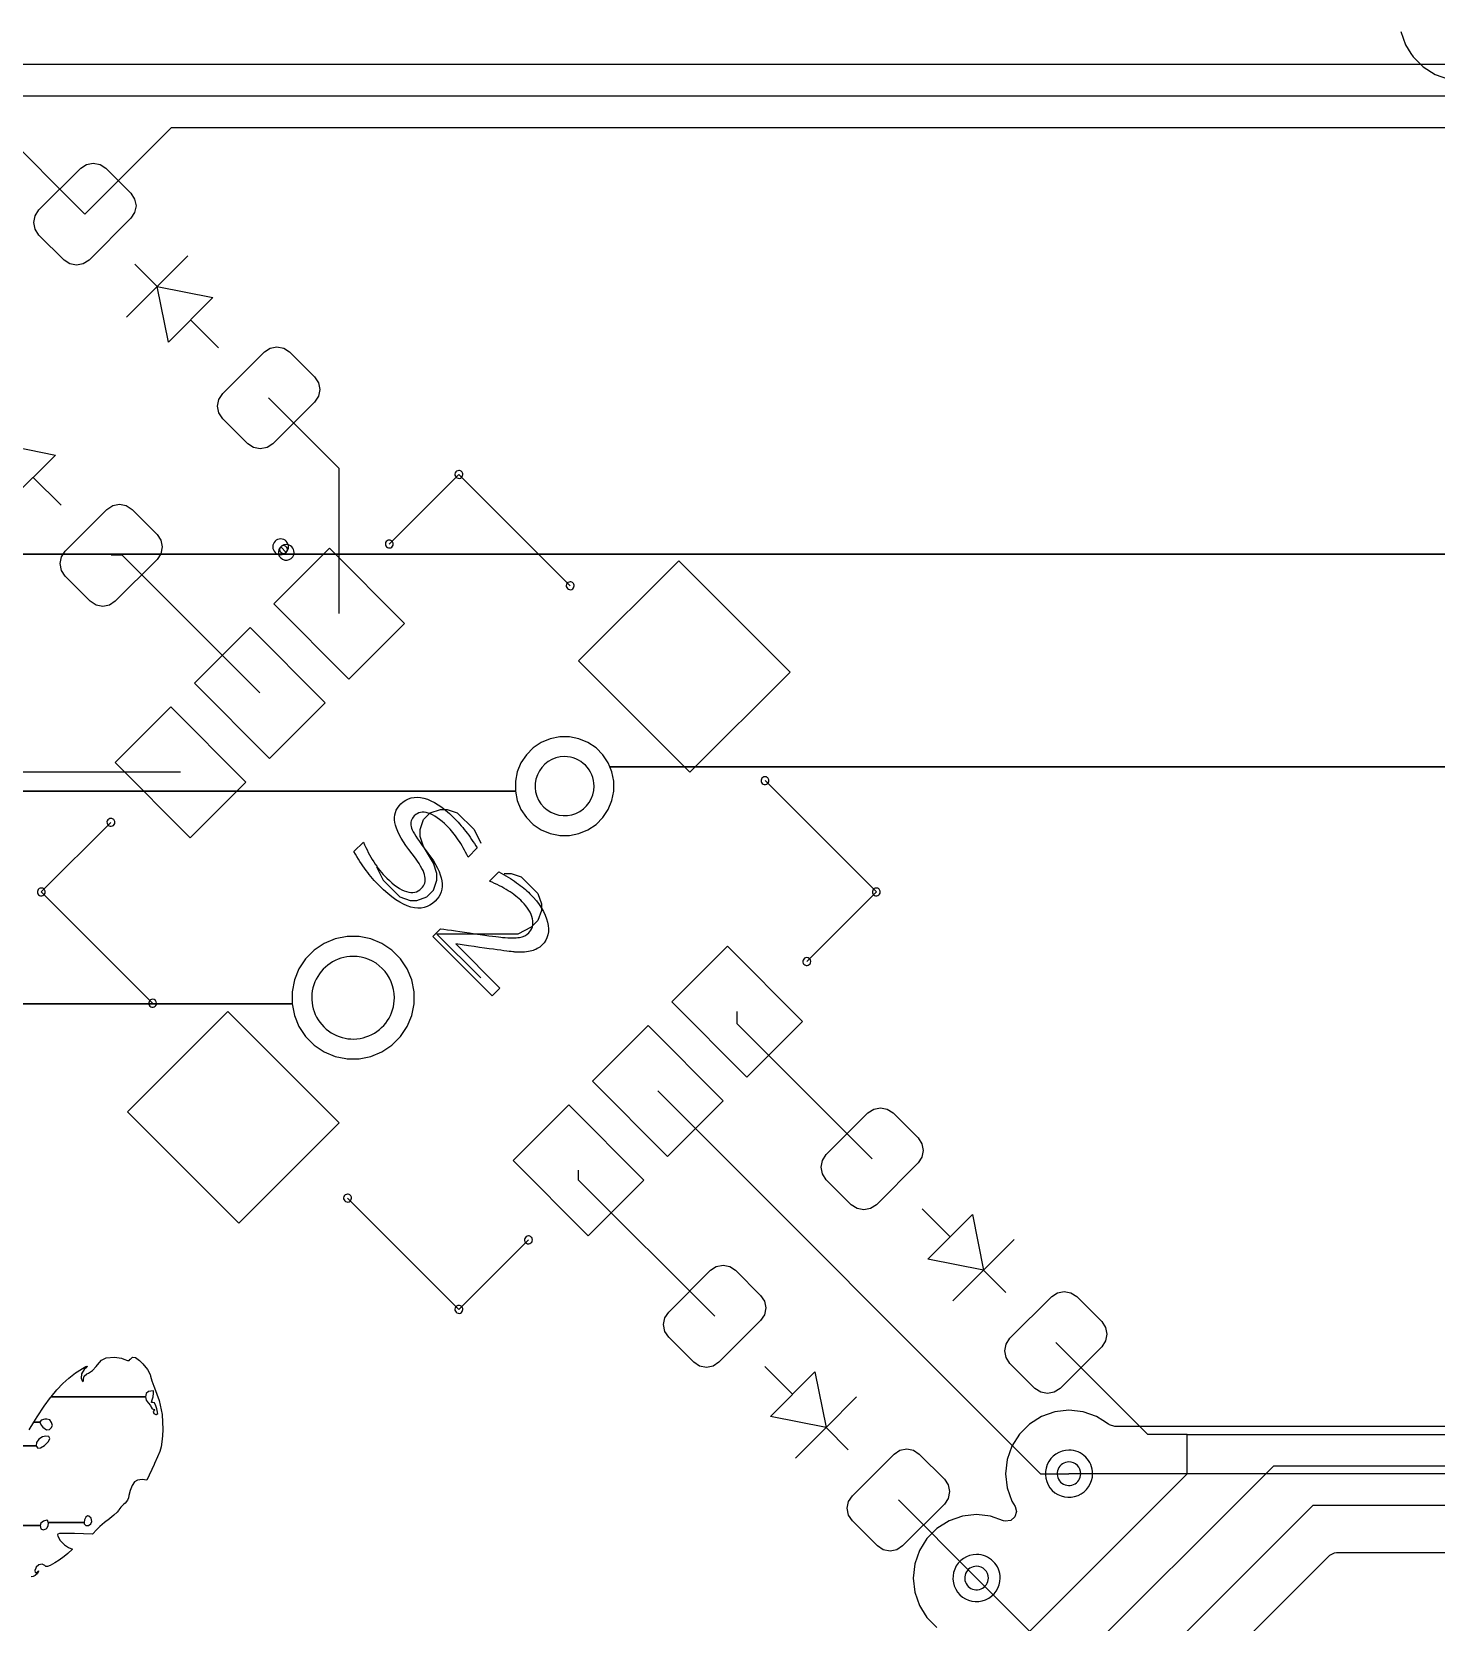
# Model space of a CAD drawing. Header units: millimetres. Extents: x 10 to 287, y 10 to 200.
# Drawn here: x 51.33 to 69.16, y 118.62 to 138.82 of the extents above; entities that cross this region are included whole.
import ezdxf

# ---------------------------------------------------------------- set-up
doc = ezdxf.new("R2010")
doc.units = ezdxf.units.MM
doc.layers.get('0').update_dxf_attribs({"linetype": 'CONTINUOUS'})

msp = doc.modelspace()

# ---------------------------------------------------------------- linework, layer by layer
at = {"color": 7}
for points in [[(71.75, 139.7572), (70.8179, 138.8251), (70.8179, 138.3908), (70.4343, 138.0072), (48.5, 138.0072), (47, 136.5072)], [(68.7146, 138.8279), (68.7742, 138.6577), (68.8427, 138.5486), (68.8702, 138.5049), (68.9977, 138.3774), (69.1505, 138.2814), (69.3207, 138.2218)], [(70.2179, 138.6393), (69.9858, 138.4072), (47.9, 138.4072), (44.5, 135.0072)], [(48.9485, 137.6072), (50.9, 137.6072), (52, 136.5072)], [(52, 136.5072), (53.1, 137.6072)], [(53.1, 137.6072), (70.6, 137.6072)], [(52.9192, 135.588), (53.3081, 135.9769)], [(52.6364, 135.8708), (52.9192, 135.588), (52.5303, 135.1991)], [(52.9192, 135.588), (53.6263, 135.4465)], [(53.0607, 134.8809), (52.9192, 135.588)], [(53.6263, 135.4465), (53.0607, 134.8809)], [(53.3435, 135.1637), (53.6971, 134.8101)], [(55.2297, 133.2775), (54.3335, 134.1737)], [(50.9192, 133.588), (51.6263, 133.4465)], [(51.6263, 133.4465), (51.0607, 132.8809)], [(51.3435, 133.1637), (51.6971, 132.8101)], [(55.2297, 131.4327), (55.2297, 133.2775)], [(56.75, 133.2005), (55.8661, 132.3166)], [(55.8661, 132.3166), (56.75, 133.2005)], [(56.75, 133.2005), (58.1642, 131.7863)], [(58.1642, 131.7863), (56.75, 133.2005)], [(30.0707, 132.1891), (82.468, 132.1891)], [(82.468, 132.1891), (30.0707, 132.1891)], [(52.4735, 132.1737), (52.3335, 132.1737)], [(54.2221, 130.4251), (52.4735, 132.1737)], [(54.4873, 132.2813), (54.558, 132.2106)], [(53.2145, 129.4175), (51.0897, 129.4175), (50.3335, 130.1737)], [(79.631, 129.4873), (58.6684, 129.4873), (58.6478, 129.537), (58.6478, 129.537), (58.6478, 129.537), (58.5794, 129.6394), (58.5794, 129.6394), (58.4922, 129.7266), (58.4922, 129.7266), (58.3898, 129.795), (58.3898, 129.795), (58.276, 129.8422), (58.276, 129.8422), (58.276, 129.8422), (58.276, 129.8422), (58.2759, 129.8422), (58.1551, 129.8662), (58.1551, 129.8662), (58.0319, 129.8662), (58.0319, 129.8662), (57.9111, 129.8422), (57.911, 129.8422), (57.7972, 129.795), (57.7972, 129.795), (57.6948, 129.7266), (57.6948, 129.7266), (57.6076, 129.6394), (57.6076, 129.6394), (57.5392, 129.537), (57.5392, 129.537), (57.492, 129.4232), (57.492, 129.4231), (57.468, 129.3023), (57.468, 129.1791), (23.4848, 129.1791)], [(23.4848, 129.1791), (57.468, 129.1791), (57.492, 129.0583), (57.492, 129.0582), (57.5392, 128.9444), (57.5392, 128.9444), (57.6076, 128.842), (57.6076, 128.842), (57.6948, 128.7548), (57.6948, 128.7548), (57.7972, 128.6864), (57.7972, 128.6864), (57.7972, 128.6864), (57.9111, 128.6392), (58.0147, 128.6186), (58.0319, 128.6152), (58.0319, 128.6152), (58.0319, 128.6152), (58.1551, 128.6152), (58.1551, 128.6152), (58.276, 128.6392), (58.3898, 128.6864), (58.4922, 128.7548), (58.5794, 128.842), (58.6478, 128.9444), (58.695, 129.0583), (58.719, 129.1791), (58.719, 129.3023), (58.695, 129.4232), (58.6684, 129.4873), (79.631, 129.4873)], [(60.6391, 129.3114), (62.0533, 127.8972)], [(62.0533, 127.8972), (60.6391, 129.3114)], [(55.7024, 128.2181), (55.788, 128.047), (56.0018, 127.8332), (56.1301, 127.7904), (56.2156, 127.7904), (56.3439, 127.8332), (56.4294, 127.9187), (56.4722, 128.047), (56.4722, 128.1325), (56.4294, 128.2608), (56.3011, 128.4746), (56.2584, 128.6029), (56.2584, 128.6885), (56.3011, 128.8168), (56.3867, 128.9023), (56.5149, 128.945), (56.6005, 128.945), (56.7288, 128.9023), (56.9426, 128.6885), (57.0281, 128.5174)], [(52.3306, 128.7811), (51.4467, 127.8972)], [(51.4467, 127.8972), (52.3306, 128.7811)], [(55.416791, 128.409428), (55.538397, 128.531034)], [(56.275356, 128.501496), (56.357745, 128.389874)], [(56.198574, 128.324523), (56.114803, 128.436352)], [(56.981775, 128.455726), (56.866601, 128.340552)], [(57.3274, 128.1325), (57.413, 128.1325), (57.5413, 128.0898), (57.7551, 127.876), (57.7978, 127.7477), (57.7978, 127.6621), (57.7551, 127.5339), (57.6696, 127.4483), (57.4985, 127.3628), (56.4722, 127.3628), (57.0281, 126.8069)], [(57.138491, 128.033591), (57.257754, 128.152854)], [(51.4467, 127.8972), (52.8609, 126.483)], [(52.8609, 126.483), (51.4467, 127.8972)], [(62.0533, 127.8972), (61.1694, 127.0133)], [(61.1694, 127.0133), (62.0533, 127.8972)], [(20.0005, 126.4773), (54.631, 126.4773), (54.6608, 126.3275), (54.6608, 126.3275), (54.7193, 126.1864), (54.7193, 126.1864), (54.8041, 126.0593), (54.8041, 126.0593), (54.9121, 125.9513), (54.9121, 125.9513), (55.0392, 125.8665), (55.0392, 125.8665), (55.0392, 125.8665), (55.1803, 125.808), (55.3163, 125.7809), (55.3301, 125.7782), (55.3301, 125.7782), (55.3301, 125.7782), (55.4829, 125.7782), (55.4829, 125.7782), (55.6327, 125.808), (55.7738, 125.8665), (55.9008, 125.9513), (56.0089, 126.0593), (56.0937, 126.1864), (56.1522, 126.3275), (56.182, 126.4773), (56.182, 126.6301), (56.1522, 126.7799), (56.0937, 126.921), (56.0937, 126.921), (56.0937, 126.921), (56.0089, 127.048), (56.0089, 127.0481), (55.9009, 127.1561), (55.9008, 127.1561), (55.7738, 127.2409), (55.7738, 127.2409), (55.6327, 127.2994), (55.6327, 127.2994), (55.4829, 127.3292), (55.4829, 127.3292), (55.3301, 127.3292), (55.3301, 127.3292), (55.1803, 127.2994), (55.1803, 127.2994), (55.0392, 127.2409), (55.0392, 127.2409), (54.9121, 127.1561), (54.9121, 127.1561), (54.8041, 127.0481), (54.8041, 127.048), (54.7193, 126.921), (54.7193, 126.921), (54.6608, 126.7799), (54.6608, 126.7799), (54.631, 126.6301), (54.631, 126.4773), (20.0005, 126.4773)], [(56.711631, 127.236205), (57.272191, 126.675645), (57.172802, 126.576256), (56.419027, 127.330031), (56.518416, 127.42942)], [(60.2855, 126.2217), (60.2855, 126.3769)], [(62, 124.5072), (60.2855, 126.2217)], [(59.2779, 125.3693), (64.14, 120.5072)], [(58.2703, 124.2369), (58.2703, 124.3617)], [(60, 122.5072), (58.2703, 124.2369)], [(39.5, 106.5072), (53.5, 106.5072), (63, 116.0072), (63.5, 116.0072), (67.6, 120.1072), (87.6657, 120.1072), (89.0328, 121.4744), (89.0328, 122.14), (90.9, 124.0072)], [(55.3358, 124.0081), (56.75, 122.5939)], [(56.75, 122.5939), (55.3358, 124.0081)], [(62.9899, 123.5173), (62.6364, 123.8708)], [(62.7071, 123.2344), (63.2728, 123.8001)], [(63.2728, 123.8001), (63.4142, 123.093), (62.7071, 123.2344)], [(57.6339, 123.4778), (56.75, 122.5939)], [(56.75, 122.5939), (57.6339, 123.4778)], [(63.4142, 123.093), (63.8031, 123.4819)], [(63.4142, 123.093), (63.0253, 122.7041)], [(63.6971, 122.8101), (63.4142, 123.093)], [(65.5, 121.0072), (64.3335, 122.1737)], [(51.2903, 121.0645), (51.3513, 121.162), (51.4288, 121.162), (51.444, 121.1223), (51.4657, 121.0969), (51.5111, 121.0655), (51.5507, 121.0689), (51.5733, 121.0885), (51.5868, 121.1203), (51.5761, 121.1595), (51.5542, 121.19), (51.5182, 121.2006), (51.4931, 121.2007), (51.4454, 121.1893), (51.4288, 121.162), (51.3513, 121.162), (51.3926, 121.228), (51.4828, 121.364), (51.5647, 121.4769), (51.5717, 121.4855), (52.7689, 121.4855), (52.7795, 121.4395), (52.8053, 121.4054), (52.8324, 121.3742), (52.8411, 121.352), (52.8558, 121.3319), (52.8723, 121.3277), (52.8888, 121.323), (52.8823, 121.3176), (52.8687, 121.2985), (52.877, 121.2735), (52.9009, 121.2582), (52.9067, 121.2577), (52.9251, 121.2702), (52.9235, 121.289), (52.9124, 121.3299), (52.9022, 121.3704), (52.8862, 121.4065), (52.8637, 121.4104), (52.8455, 121.41), (52.8493, 121.4316), (52.8652, 121.483), (52.8729, 121.5283), (52.8711, 121.5567), (52.8656, 121.5611), (52.8373, 121.5566), (52.8098, 121.5501), (52.7791, 121.5264), (52.7689, 121.4855), (51.5717, 121.4855), (51.6419, 121.5711), (51.7181, 121.6511), (51.797, 121.7214), (51.8824, 121.7865), (51.9009, 121.7995), (51.9676, 121.844), (52.0113, 121.8694), (52.0305, 121.8752), (52.0237, 121.8611), (51.9925, 121.8292), (51.9554, 121.7756), (51.9516, 121.7193), (51.9658, 121.6864), (51.9783, 121.6741), (51.983, 121.6928), (51.9834, 121.7079), (51.992, 121.7456), (52.0232, 121.7737), (52.047, 121.7862), (52.0957, 121.8196), (52.1449, 121.8691), (52.1623, 121.8918), (52.2117, 121.9492), (52.2627, 121.9768), (52.2709, 121.9787), (52.3741, 121.9893), (52.4643, 121.9746), (52.4968, 121.9627), (52.54, 121.9466), (52.5628, 121.946), (52.5766, 121.9611), (52.5775, 121.9627), (52.6037, 121.9867), (52.641, 121.9817), (52.6917, 121.9468), (52.7371, 121.9033), (52.7971, 121.831), (52.8286, 121.7664), (52.8333, 121.7471), (52.8495, 121.6871), (52.8752, 121.6195), (52.8855, 121.5971), (52.9452, 121.4391), (52.9801, 121.2612), (52.989, 121.0705), (52.9849, 120.9898), (52.9773, 120.9117), (52.9669, 120.8485), (52.9502, 120.7889), (52.924, 120.7215), (52.8852, 120.635), (52.8799, 120.6236), (52.7885, 120.4271), (52.7267, 120.4328), (52.6662, 120.4271), (52.6291, 120.4027), (52.5992, 120.3578), (52.5733, 120.2941), (52.5575, 120.2283), (52.5554, 120.2012), (52.5427, 120.172), (52.511, 120.1338), (52.496, 120.1197), (52.457, 120.0817), (52.4307, 120.0491), (52.4265, 120.0412), (52.4079, 120.0179), (52.3684, 119.9814), (52.3163, 119.9393), (52.3117, 119.9358), (52.2498, 119.8867), (52.191, 119.8363), (52.1511, 119.7982), (52.0952, 119.7397), (51.8695, 119.7456), (51.7765, 119.7478), (51.7137, 119.7481), (51.6756, 119.7459), (51.6568, 119.7401), (51.6516, 119.7302), (51.6547, 119.7151), (51.655, 119.7142), (51.6865, 119.6567), (51.7391, 119.6033), (51.7916, 119.5709), (51.8406, 119.5498), (51.7827, 119.4944), (51.7358, 119.4556), (51.6726, 119.4106), (51.6175, 119.3758), (51.56, 119.3432), (51.5245, 119.328), (51.5034, 119.328), (51.4893, 119.3401), (51.4569, 119.3578), (51.4167, 119.3496), (51.3816, 119.319), (51.3755, 119.3091), (51.3659, 119.2767), (51.3698, 119.2525), (51.3829, 119.2465), (51.3962, 119.2597), (51.4093, 119.2715), (51.4118, 119.2637), (51.3985, 119.2401), (51.3686, 119.2149), (51.3421, 119.2003), (51.3157, 119.1965)], [(60.9899, 121.5173), (60.6364, 121.8708)], [(64.5, 118.0072), (67.1, 120.6072), (86.6515, 120.6072), (86.7515, 120.5072), (87.2485, 120.5072), (87.9, 121.1587), (87.9, 122.0072)], [(60.7071, 121.2344), (61.2728, 121.8001)], [(61.2728, 121.8001), (61.4142, 121.093), (60.7071, 121.2344)], [(61.4142, 121.093), (61.8031, 121.4819)], [(88.5, 121.5072), (87.5, 120.5072), (64.5, 120.5072)], [(86.0837, 121.1077), (65.0824, 121.1077), (65.0154, 121.1274), (65.0051, 121.1348), (65.0023, 121.137), (65.0023, 121.137), (64.9315, 121.1815), (64.8495, 121.233), (64.6793, 121.2926), (64.6792, 121.2926), (64.5, 121.3128), (64.5, 121.3128), (64.3208, 121.2926), (64.3207, 121.2926), (64.1505, 121.233), (63.9977, 121.137), (63.8702, 121.0095), (63.7742, 120.8567), (63.7146, 120.6865), (63.7146, 120.6865), (63.6944, 120.5072), (63.6944, 120.5072), (63.7146, 120.328), (63.7146, 120.3279), (63.7742, 120.1577), (63.8153, 120.0923), (63.8343, 120.0251), (63.8139, 119.9583), (63.7606, 119.9131), (63.6914, 119.9038), (63.6693, 119.9093), (63.505, 119.9668), (63.505, 119.9668), (63.3257, 119.987), (63.3257, 119.987), (63.1465, 119.9668), (63.1465, 119.9668), (62.9762, 119.9073), (62.8235, 119.8113), (62.6959, 119.6837), (62.5999, 119.531), (62.5404, 119.3607), (62.5404, 119.3607), (62.5202, 119.1815), (62.5202, 119.1815), (62.5404, 119.0022), (62.5404, 119.0022), (62.5999, 118.8319), (62.6247, 118.7926), (62.6959, 118.6792), (62.8235, 118.5516)], [(61.4142, 121.093), (61.0253, 120.7041)], [(61.6971, 120.8101), (61.4142, 121.093)], [(39.3335, 108.1737), (40.5, 107.0072), (52.5, 107.0072), (66, 120.5072), (66, 121.0072)], [(51.1971, 120.8598), (51.3817, 120.8598), (51.3834, 120.8544), (51.4023, 120.8322), (51.4349, 120.8362), (51.4853, 120.8671), (51.4953, 120.8746), (51.5388, 120.918), (51.5533, 120.9547), (51.5408, 120.9788), (51.5034, 120.9845), (51.4609, 120.9735), (51.416, 120.944), (51.3869, 120.902), (51.3817, 120.8598), (51.1971, 120.8598)], [(66, 121.0072), (65.5, 121.0072)], [(66, 121.0072), (86.9, 121.0072)], [(64.14, 120.5072), (64.5, 120.5072)], [(63.3257, 119.1815), (62.3335, 120.1737)], [(50.7865, 119.8489), (51.43, 119.8489), (51.442, 119.8073), (51.4717, 119.7926), (51.5095, 119.8087), (51.5157, 119.8144), (51.5317, 119.8444), (51.5366, 119.8814), (51.5355, 119.886), (51.989, 119.886), (51.9912, 119.8707), (52.0138, 119.8493), (52.0467, 119.8508), (52.0761, 119.8712), (52.088, 119.8981), (52.0803, 119.9415), (52.0502, 119.9682), (52.0334, 119.9713), (52.0137, 119.9567), (51.9966, 119.9228), (51.989, 119.886), (51.5355, 119.886), (51.5299, 119.9105), (51.5181, 119.918), (51.476, 119.9061), (51.4419, 119.8779), (51.43, 119.8489), (50.7865, 119.8489)], [(63.9907, 115.6487), (67.8124, 119.4704), (67.8737, 119.5039), (67.9001, 119.5067), (87.579, 119.5067)], [(64.5, 118.0072), (63.3257, 119.1815)]]:
    msp.add_lwpolyline(points, dxfattribs=at)
for points in [[(51.947, 137.0906), (52.02, 137.1393), (52.1061, 137.1565), (52.1922, 137.1393), (52.2652, 137.0906), (52.5834, 136.7724), (52.6321, 136.6994), (52.6493, 136.6133), (52.6321, 136.5272), (52.5834, 136.4542), (52.053, 135.9238), (51.98, 135.8751), (51.8939, 135.8579), (51.8078, 135.8751), (51.7348, 135.9238), (51.4166, 136.242), (51.3679, 136.315), (51.3507, 136.4011), (51.3679, 136.4872), (51.4166, 136.5602)], [(51.947, 137.0906), (52.02, 137.1393), (52.1061, 137.1565), (52.1922, 137.1393), (52.2652, 137.0906), (52.5834, 136.7724), (52.6321, 136.6994), (52.6493, 136.6133), (52.6321, 136.5272), (52.5834, 136.4542), (52.053, 135.9238), (51.98, 135.8751), (51.8939, 135.8579), (51.8078, 135.8751), (51.7348, 135.9238), (51.4166, 136.242), (51.3679, 136.315), (51.3507, 136.4011), (51.3679, 136.4872), (51.4166, 136.5602)], [(51.947, 137.0906), (52.02, 137.1393), (52.1061, 137.1565), (52.1922, 137.1393), (52.2652, 137.0906), (52.5834, 136.7724), (52.6321, 136.6994), (52.6493, 136.6133), (52.6321, 136.5272), (52.5834, 136.4542), (52.053, 135.9238), (51.98, 135.8751), (51.8939, 135.8579), (51.8078, 135.8751), (51.7348, 135.9238), (51.4166, 136.242), (51.3679, 136.315), (51.3507, 136.4011), (51.3679, 136.4872), (51.4166, 136.5602)], [(54.2804, 134.7571), (54.3534, 134.8059), (54.4395, 134.823), (54.5256, 134.8059), (54.5986, 134.7571), (54.9168, 134.4389), (54.9656, 134.3659), (54.9827, 134.2798), (54.9656, 134.1937), (54.9168, 134.1207), (54.3865, 133.5904), (54.3135, 133.5416), (54.2274, 133.5245), (54.1413, 133.5416), (54.0683, 133.5904), (53.7501, 133.9086), (53.7013, 133.9816), (53.6842, 134.0677), (53.7013, 134.1538), (53.7501, 134.2268)], [(54.2804, 134.7571), (54.3534, 134.8059), (54.4395, 134.823), (54.5256, 134.8059), (54.5986, 134.7571), (54.9168, 134.4389), (54.9656, 134.3659), (54.9827, 134.2798), (54.9656, 134.1937), (54.9168, 134.1207), (54.3865, 133.5904), (54.3135, 133.5416), (54.2274, 133.5245), (54.1413, 133.5416), (54.0683, 133.5904), (53.7501, 133.9086), (53.7013, 133.9816), (53.6842, 134.0677), (53.7013, 134.1538), (53.7501, 134.2268)], [(54.2804, 134.7571), (54.3534, 134.8059), (54.4395, 134.823), (54.5256, 134.8059), (54.5986, 134.7571), (54.9168, 134.4389), (54.9656, 134.3659), (54.9827, 134.2798), (54.9656, 134.1937), (54.9168, 134.1207), (54.3865, 133.5904), (54.3135, 133.5416), (54.2274, 133.5245), (54.1413, 133.5416), (54.0683, 133.5904), (53.7501, 133.9086), (53.7013, 133.9816), (53.6842, 134.0677), (53.7013, 134.1538), (53.7501, 134.2268)], [(56.75, 133.2505), (56.75, 133.2505)], [(52.2804, 132.7571), (52.3534, 132.8059), (52.4395, 132.823), (52.5256, 132.8059), (52.5986, 132.7571), (52.9168, 132.4389), (52.9656, 132.3659), (52.9827, 132.2798), (52.9656, 132.1937), (52.9168, 132.1207), (52.3865, 131.5904), (52.3135, 131.5416), (52.2274, 131.5245), (52.1413, 131.5416), (52.0683, 131.5904), (51.7501, 131.9086), (51.7013, 131.9816), (51.6842, 132.0677), (51.7013, 132.1538), (51.7501, 132.2268)], [(52.2804, 132.7571), (52.3534, 132.8059), (52.4395, 132.823), (52.5256, 132.8059), (52.5986, 132.7571), (52.9168, 132.4389), (52.9656, 132.3659), (52.9827, 132.2798), (52.9656, 132.1937), (52.9168, 132.1207), (52.3865, 131.5904), (52.3135, 131.5416), (52.2274, 131.5245), (52.1413, 131.5416), (52.0683, 131.5904), (51.7501, 131.9086), (51.7013, 131.9816), (51.6842, 132.0677), (51.7013, 132.1538), (51.7501, 132.2268)], [(52.2804, 132.7571), (52.3534, 132.8059), (52.4395, 132.823), (52.5256, 132.8059), (52.5986, 132.7571), (52.9168, 132.4389), (52.9656, 132.3659), (52.9827, 132.2798), (52.9656, 132.1937), (52.9168, 132.1207), (52.3865, 131.5904), (52.3135, 131.5416), (52.2274, 131.5245), (52.1413, 131.5416), (52.0683, 131.5904), (51.7501, 131.9086), (51.7013, 131.9816), (51.6842, 132.0677), (51.7013, 132.1538), (51.7501, 132.2268)], [(54.4873, 132.3813)], [(55.8661, 132.3666)], [(55.3535, 130.6019), (54.3989, 131.5565), (55.106, 132.2636), (56.0606, 131.309)], [(55.3535, 130.6019), (54.3989, 131.5565), (55.106, 132.2636), (56.0606, 131.309)], [(55.3535, 130.6019), (54.3989, 131.5565), (55.106, 132.2636), (56.0606, 131.309)], [(54.558, 132.3106)], [(59.6845, 129.4175), (58.2703, 130.8317), (59.5431, 132.1045), (60.9573, 130.6903)], [(59.6845, 129.4175), (58.2703, 130.8317), (59.5431, 132.1045), (60.9573, 130.6903)], [(59.6845, 129.4175), (58.2703, 130.8317), (59.5431, 132.1045), (60.9573, 130.6903)], [(58.1642, 131.8363)], [(54.3458, 129.5943), (53.3912, 130.5489), (54.0983, 131.256), (55.0529, 130.3014)], [(54.3458, 129.5943), (53.3912, 130.5489), (54.0983, 131.256), (55.0529, 130.3014)], [(54.3458, 129.5943), (53.3912, 130.5489), (54.0983, 131.256), (55.0529, 130.3014)], [(53.3382, 128.5866), (52.3836, 129.5412), (53.0907, 130.2483), (54.0453, 129.2937)], [(53.3382, 128.5866), (52.3836, 129.5412), (53.0907, 130.2483), (54.0453, 129.2937)], [(53.3382, 128.5866), (52.3836, 129.5412), (53.0907, 130.2483), (54.0453, 129.2937)], [(58.0935, 129.6157)], [(58.0935, 129.6157)], [(58.0935, 129.6157)], [(58.0935, 129.6157)], [(58.0935, 129.6157)], [(58.0935, 129.6157)], [(60.6391, 129.3614)], [(52.3306, 128.8311)], [(56.981761, 128.45571)], [(51.4467, 127.9472)], [(51.4467, 127.9472)], [(62.0533, 127.9472)], [(62.0533, 127.9472)], [(55.4065, 127.0787)], [(55.4065, 127.0787)], [(55.4065, 127.0787)], [(55.4065, 127.0787)], [(55.4065, 127.0787)], [(55.4065, 127.0787)], [(56.711626, 127.236204)], [(60.4093, 125.5461), (59.4547, 126.5007), (60.1618, 127.2078), (61.1164, 126.2532)], [(60.4093, 125.5461), (59.4547, 126.5007), (60.1618, 127.2078), (61.1164, 126.2532)], [(60.4093, 125.5461), (59.4547, 126.5007), (60.1618, 127.2078), (61.1164, 126.2532)], [(61.1694, 127.0633)], [(52.8609, 126.533)], [(53.9569, 123.6899), (52.5427, 125.1041), (53.8155, 126.3769), (55.2297, 124.9627)], [(53.9569, 123.6899), (52.5427, 125.1041), (53.8155, 126.3769), (55.2297, 124.9627)], [(53.9569, 123.6899), (52.5427, 125.1041), (53.8155, 126.3769), (55.2297, 124.9627)], [(59.4017, 124.5384), (58.4471, 125.493), (59.1542, 126.2001), (60.1088, 125.2455)], [(59.4017, 124.5384), (58.4471, 125.493), (59.1542, 126.2001), (60.1088, 125.2455)], [(59.4017, 124.5384), (58.4471, 125.493), (59.1542, 126.2001), (60.1088, 125.2455)], [(58.394, 123.5308), (57.4394, 124.4854), (58.1465, 125.1925), (59.1011, 124.2379)], [(58.394, 123.5308), (57.4394, 124.4854), (58.1465, 125.1925), (59.1011, 124.2379)], [(58.394, 123.5308), (57.4394, 124.4854), (58.1465, 125.1925), (59.1011, 124.2379)], [(62.053, 123.9238), (61.98, 123.8751), (61.8939, 123.8579), (61.8078, 123.8751), (61.7348, 123.9238), (61.4166, 124.242), (61.3679, 124.315), (61.3507, 124.4011), (61.3679, 124.4872), (61.4166, 124.5602), (61.947, 125.0906), (62.02, 125.1393), (62.1061, 125.1565), (62.1922, 125.1393), (62.2652, 125.0906), (62.5834, 124.7724), (62.6321, 124.6994), (62.6493, 124.6133), (62.6321, 124.5272), (62.5834, 124.4542)], [(62.053, 123.9238), (61.98, 123.8751), (61.8939, 123.8579), (61.8078, 123.8751), (61.7348, 123.9238), (61.4166, 124.242), (61.3679, 124.315), (61.3507, 124.4011), (61.3679, 124.4872), (61.4166, 124.5602), (61.947, 125.0906), (62.02, 125.1393), (62.1061, 125.1565), (62.1922, 125.1393), (62.2652, 125.0906), (62.5834, 124.7724), (62.6321, 124.6994), (62.6493, 124.6133), (62.6321, 124.5272), (62.5834, 124.4542)], [(62.053, 123.9238), (61.98, 123.8751), (61.8939, 123.8579), (61.8078, 123.8751), (61.7348, 123.9238), (61.4166, 124.242), (61.3679, 124.315), (61.3507, 124.4011), (61.3679, 124.4872), (61.4166, 124.5602), (61.947, 125.0906), (62.02, 125.1393), (62.1061, 125.1565), (62.1922, 125.1393), (62.2652, 125.0906), (62.5834, 124.7724), (62.6321, 124.6994), (62.6493, 124.6133), (62.6321, 124.5272), (62.5834, 124.4542)], [(55.3358, 124.0581)], [(57.6339, 123.5278)], [(60.053, 121.9238), (59.98, 121.8751), (59.8939, 121.8579), (59.8078, 121.8751), (59.7348, 121.9238), (59.4166, 122.242), (59.3679, 122.315), (59.3507, 122.4011), (59.3679, 122.4872), (59.4166, 122.5602), (59.947, 123.0906), (60.02, 123.1393), (60.1061, 123.1565), (60.1922, 123.1393), (60.2652, 123.0906), (60.5834, 122.7724), (60.6321, 122.6994), (60.6493, 122.6133), (60.6321, 122.5272), (60.5834, 122.4542)], [(60.053, 121.9238), (59.98, 121.8751), (59.8939, 121.8579), (59.8078, 121.8751), (59.7348, 121.9238), (59.4166, 122.242), (59.3679, 122.315), (59.3507, 122.4011), (59.3679, 122.4872), (59.4166, 122.5602), (59.947, 123.0906), (60.02, 123.1393), (60.1061, 123.1565), (60.1922, 123.1393), (60.2652, 123.0906), (60.5834, 122.7724), (60.6321, 122.6994), (60.6493, 122.6133), (60.6321, 122.5272), (60.5834, 122.4542)], [(60.053, 121.9238), (59.98, 121.8751), (59.8939, 121.8579), (59.8078, 121.8751), (59.7348, 121.9238), (59.4166, 122.242), (59.3679, 122.315), (59.3507, 122.4011), (59.3679, 122.4872), (59.4166, 122.5602), (59.947, 123.0906), (60.02, 123.1393), (60.1061, 123.1565), (60.1922, 123.1393), (60.2652, 123.0906), (60.5834, 122.7724), (60.6321, 122.6994), (60.6493, 122.6133), (60.6321, 122.5272), (60.5834, 122.4542)], [(56.75, 122.6439)], [(56.75, 122.6439)], [(64.3865, 121.5904), (64.3135, 121.5416), (64.2274, 121.5245), (64.1413, 121.5416), (64.0683, 121.5904), (63.7501, 121.9086), (63.7013, 121.9816), (63.6842, 122.0677), (63.7013, 122.1538), (63.7501, 122.2268), (64.2804, 122.7571), (64.3534, 122.8059), (64.4395, 122.823), (64.5256, 122.8059), (64.5986, 122.7571), (64.9168, 122.4389), (64.9656, 122.3659), (64.9827, 122.2798), (64.9656, 122.1937), (64.9168, 122.1207)], [(64.3865, 121.5904), (64.3135, 121.5416), (64.2274, 121.5245), (64.1413, 121.5416), (64.0683, 121.5904), (63.7501, 121.9086), (63.7013, 121.9816), (63.6842, 122.0677), (63.7013, 122.1538), (63.7501, 122.2268), (64.2804, 122.7571), (64.3534, 122.8059), (64.4395, 122.823), (64.5256, 122.8059), (64.5986, 122.7571), (64.9168, 122.4389), (64.9656, 122.3659), (64.9827, 122.2798), (64.9656, 122.1937), (64.9168, 122.1207)], [(64.3865, 121.5904), (64.3135, 121.5416), (64.2274, 121.5245), (64.1413, 121.5416), (64.0683, 121.5904), (63.7501, 121.9086), (63.7013, 121.9816), (63.6842, 122.0677), (63.7013, 122.1538), (63.7501, 122.2268), (64.2804, 122.7571), (64.3534, 122.8059), (64.4395, 122.823), (64.5256, 122.8059), (64.5986, 122.7571), (64.9168, 122.4389), (64.9656, 122.3659), (64.9827, 122.2798), (64.9656, 122.1937), (64.9168, 122.1207)], [(62.3865, 119.5904), (62.3135, 119.5416), (62.2274, 119.5245), (62.1413, 119.5416), (62.0683, 119.5904), (61.7501, 119.9086), (61.7013, 119.9816), (61.6842, 120.0677), (61.7013, 120.1538), (61.7501, 120.2268), (62.2804, 120.7571), (62.3534, 120.8059), (62.4395, 120.823), (62.5256, 120.8059), (62.5986, 120.7571), (62.9168, 120.4389), (62.9656, 120.3659), (62.9827, 120.2798), (62.9656, 120.1937), (62.9168, 120.1207)], [(62.3865, 119.5904), (62.3135, 119.5416), (62.2274, 119.5245), (62.1413, 119.5416), (62.0683, 119.5904), (61.7501, 119.9086), (61.7013, 119.9816), (61.6842, 120.0677), (61.7013, 120.1538), (61.7501, 120.2268), (62.2804, 120.7571), (62.3534, 120.8059), (62.4395, 120.823), (62.5256, 120.8059), (62.5986, 120.7571), (62.9168, 120.4389), (62.9656, 120.3659), (62.9827, 120.2798), (62.9656, 120.1937), (62.9168, 120.1207)], [(62.3865, 119.5904), (62.3135, 119.5416), (62.2274, 119.5245), (62.1413, 119.5416), (62.0683, 119.5904), (61.7501, 119.9086), (61.7013, 119.9816), (61.6842, 120.0677), (61.7013, 120.1538), (61.7501, 120.2268), (62.2804, 120.7571), (62.3534, 120.8059), (62.4395, 120.823), (62.5256, 120.8059), (62.5986, 120.7571), (62.9168, 120.4389), (62.9656, 120.3659), (62.9827, 120.2798), (62.9656, 120.1937), (62.9168, 120.1207)], [(64.5, 120.8072)], [(64.5, 120.8072)], [(64.5, 120.6572)], [(64.5, 120.6572)], [(63.3257, 119.4815)], [(63.3257, 119.4815)], [(63.3257, 119.3315)], [(63.3257, 119.3315)]]:
    msp.add_lwpolyline(points, close=True, dxfattribs=at)
for points in [[(56.703806, 133.219634), (56.696067, 133.20095), (56.700345, 133.179445), (56.714645, 133.165145)], [(56.703806, 133.219634), (56.696067, 133.20095), (56.700345, 133.179445), (56.714645, 133.165145)], [(56.75, 133.2505), (56.729777, 133.2505), (56.711545, 133.238318), (56.703806, 133.219634)], [(56.75, 133.2505), (56.729777, 133.2505), (56.711545, 133.238318), (56.703806, 133.219634)], [(56.714645, 133.165145), (56.728945, 133.150845), (56.75045, 133.146567), (56.769134, 133.154306)], [(56.714645, 133.165145), (56.728945, 133.150845), (56.75045, 133.146567), (56.769134, 133.154306)], [(56.785355, 133.235855), (56.775979, 133.245232), (56.763261, 133.2505), (56.75, 133.2505)], [(56.785355, 133.235855), (56.775979, 133.245232), (56.763261, 133.2505), (56.75, 133.2505)], [(56.769134, 133.154306), (56.787818, 133.162045), (56.8, 133.180277), (56.8, 133.2005)], [(56.769134, 133.154306), (56.787818, 133.162045), (56.8, 133.180277), (56.8, 133.2005)], [(56.8, 133.2005), (56.8, 133.213761), (56.794732, 133.226479), (56.785355, 133.235855)], [(56.8, 133.2005), (56.8, 133.213761), (56.794732, 133.226479), (56.785355, 133.235855)], [(54.4873, 132.3813), (54.432072, 132.3813), (54.3873, 132.336528), (54.3873, 132.2813)], [(54.558011, 132.352011), (54.539257, 132.370764), (54.513822, 132.3813), (54.4873, 132.3813)], [(54.5873, 132.2813), (54.5873, 132.307822), (54.576764, 132.333257), (54.558011, 132.352011)], [(55.819906, 132.335734), (55.812167, 132.31705), (55.816445, 132.295545), (55.830745, 132.281245)], [(55.8661, 132.3666), (55.845877, 132.3666), (55.827645, 132.354418), (55.819906, 132.335734)], [(55.901455, 132.351955), (55.892079, 132.361332), (55.879361, 132.3666), (55.8661, 132.3666)], [(55.9161, 132.3166), (55.9161, 132.329861), (55.910832, 132.342579), (55.901455, 132.351955)], [(54.3873, 132.2813), (54.3873, 132.226072), (54.432072, 132.1813), (54.4873, 132.1813)], [(54.465612, 132.248868), (54.450134, 132.211501), (54.45869, 132.168489), (54.487289, 132.139889)], [(54.558, 132.3106), (54.517554, 132.3106), (54.48109, 132.286236), (54.465612, 132.248868)], [(54.4873, 132.2813), (54.468351, 132.261681), (54.468622, 132.230496), (54.487909, 132.211209)], [(54.487289, 132.139889), (54.515889, 132.11129), (54.558901, 132.102734), (54.596268, 132.118212)], [(54.535925, 132.294935), (54.518444, 132.299511), (54.499854, 132.294298), (54.4873, 132.2813)], [(54.4873, 132.1813), (54.542528, 132.1813), (54.5873, 132.226072), (54.5873, 132.2813)], [(54.487909, 132.211209), (54.507196, 132.191922), (54.538381, 132.191651), (54.558, 132.2106)], [(54.571635, 132.259225), (54.567059, 132.276707), (54.553407, 132.290359), (54.535925, 132.294935)], [(54.628711, 132.281311), (54.609957, 132.300064), (54.584522, 132.3106), (54.558, 132.3106)], [(54.558, 132.2106), (54.570998, 132.223154), (54.576211, 132.241744), (54.571635, 132.259225)], [(54.596268, 132.118212), (54.633636, 132.13369), (54.658, 132.170154), (54.658, 132.2106)], [(54.658, 132.2106), (54.658, 132.237122), (54.647464, 132.262557), (54.628711, 132.281311)], [(55.830745, 132.281245), (55.845045, 132.266945), (55.86655, 132.262667), (55.885234, 132.270406)], [(55.885234, 132.270406), (55.903918, 132.278145), (55.9161, 132.296377), (55.9161, 132.3166)], [(58.118006, 131.805434), (58.110267, 131.78675), (58.114545, 131.765245), (58.128845, 131.750945)], [(58.1642, 131.8363), (58.143977, 131.8363), (58.125745, 131.824118), (58.118006, 131.805434)], [(58.128845, 131.750945), (58.143145, 131.736645), (58.16465, 131.732367), (58.183334, 131.740106)], [(58.199555, 131.821655), (58.190179, 131.831032), (58.177461, 131.8363), (58.1642, 131.8363)], [(58.183334, 131.740106), (58.202018, 131.747845), (58.2142, 131.766077), (58.2142, 131.7863)], [(58.2142, 131.7863), (58.2142, 131.799561), (58.208932, 131.812279), (58.199555, 131.821655)], [(58.0935, 129.6157), (57.941827, 129.6157), (57.805088, 129.524334), (57.747045, 129.384206)], [(58.0935, 129.6157), (57.941827, 129.6157), (57.805088, 129.524334), (57.747045, 129.384206)], [(58.0935, 129.6157), (57.941827, 129.6157), (57.805088, 129.524334), (57.747045, 129.384206)], [(58.0935, 129.6157), (57.941827, 129.6157), (57.805088, 129.524334), (57.747045, 129.384206)], [(58.0935, 129.6157), (57.941827, 129.6157), (57.805088, 129.524334), (57.747045, 129.384206)], [(58.0935, 129.6157), (57.941827, 129.6157), (57.805088, 129.524334), (57.747045, 129.384206)], [(58.358665, 129.505865), (58.288339, 129.576191), (58.192956, 129.6157), (58.0935, 129.6157)], [(58.358665, 129.505865), (58.288339, 129.576191), (58.192956, 129.6157), (58.0935, 129.6157)], [(58.358665, 129.505865), (58.288339, 129.576191), (58.192956, 129.6157), (58.0935, 129.6157)], [(58.358665, 129.505865), (58.288339, 129.576191), (58.192956, 129.6157), (58.0935, 129.6157)], [(58.358665, 129.505865), (58.288339, 129.576191), (58.192956, 129.6157), (58.0935, 129.6157)], [(58.358665, 129.505865), (58.288339, 129.576191), (58.192956, 129.6157), (58.0935, 129.6157)], [(58.4685, 129.2407), (58.4685, 129.340156), (58.428991, 129.435539), (58.358665, 129.505865)], [(58.4685, 129.2407), (58.4685, 129.340156), (58.428991, 129.435539), (58.358665, 129.505865)], [(58.4685, 129.2407), (58.4685, 129.340156), (58.428991, 129.435539), (58.358665, 129.505865)], [(58.4685, 129.2407), (58.4685, 129.340156), (58.428991, 129.435539), (58.358665, 129.505865)], [(58.4685, 129.2407), (58.4685, 129.340156), (58.428991, 129.435539), (58.358665, 129.505865)], [(58.4685, 129.2407), (58.4685, 129.340156), (58.428991, 129.435539), (58.358665, 129.505865)], [(57.747045, 129.384206), (57.689002, 129.244078), (57.721086, 129.082784), (57.828335, 128.975535)], [(57.747045, 129.384206), (57.689002, 129.244078), (57.721086, 129.082784), (57.828335, 128.975535)], [(57.747045, 129.384206), (57.689002, 129.244078), (57.721086, 129.082784), (57.828335, 128.975535)], [(57.747045, 129.384206), (57.689002, 129.244078), (57.721086, 129.082784), (57.828335, 128.975535)], [(57.747045, 129.384206), (57.689002, 129.244078), (57.721086, 129.082784), (57.828335, 128.975535)], [(57.747045, 129.384206), (57.689002, 129.244078), (57.721086, 129.082784), (57.828335, 128.975535)], [(60.592906, 129.330534), (60.585167, 129.31185), (60.589445, 129.290345), (60.603745, 129.276045)], [(60.6391, 129.3614), (60.618877, 129.3614), (60.600645, 129.349218), (60.592906, 129.330534)], [(60.674455, 129.346755), (60.665079, 129.356132), (60.652361, 129.3614), (60.6391, 129.3614)], [(60.658234, 129.265206), (60.676918, 129.272945), (60.6891, 129.291177), (60.6891, 129.3114)], [(60.6891, 129.3114), (60.6891, 129.324661), (60.683832, 129.337379), (60.674455, 129.346755)], [(56.013025, 129.015197), (56.090197, 129.09237), (56.18784, 129.116332), (56.305953, 129.087083)], [(58.237006, 128.894245), (58.377134, 128.952288), (58.4685, 129.089027), (58.4685, 129.2407)], [(58.237006, 128.894245), (58.377134, 128.952288), (58.4685, 129.089027), (58.4685, 129.2407)], [(58.237006, 128.894245), (58.377134, 128.952288), (58.4685, 129.089027), (58.4685, 129.2407)], [(58.237006, 128.894245), (58.377134, 128.952288), (58.4685, 129.089027), (58.4685, 129.2407)], [(58.237006, 128.894245), (58.377134, 128.952288), (58.4685, 129.089027), (58.4685, 129.2407)], [(58.237006, 128.894245), (58.377134, 128.952288), (58.4685, 129.089027), (58.4685, 129.2407)], [(60.603745, 129.276045), (60.618045, 129.261745), (60.63955, 129.257467), (60.658234, 129.265206)], [(55.937232, 128.778791), (55.921109, 128.869744), (55.946374, 128.948546), (56.013025, 129.015197)], [(56.360969, 128.898792), (56.288845, 128.921023), (56.229789, 128.909143), (56.183799, 128.863154)], [(56.305953, 129.087083), (56.424599, 129.057307), (56.548857, 128.977483), (56.678728, 128.847613)], [(56.601145, 128.733456), (56.513682, 128.82092), (56.433623, 128.876032), (56.360969, 128.898792)], [(57.828335, 128.975535), (57.935584, 128.868286), (58.096878, 128.836202), (58.237006, 128.894245)], [(57.828335, 128.975535), (57.935584, 128.868286), (58.096878, 128.836202), (58.237006, 128.894245)], [(57.828335, 128.975535), (57.935584, 128.868286), (58.096878, 128.836202), (58.237006, 128.894245)], [(57.828335, 128.975535), (57.935584, 128.868286), (58.096878, 128.836202), (58.237006, 128.894245)], [(57.828335, 128.975535), (57.935584, 128.868286), (58.096878, 128.836202), (58.237006, 128.894245)], [(57.828335, 128.975535), (57.935584, 128.868286), (58.096878, 128.836202), (58.237006, 128.894245)], [(52.284406, 128.800234), (52.276667, 128.78155), (52.280945, 128.760045), (52.295245, 128.745745)], [(52.3306, 128.8311), (52.310377, 128.8311), (52.292145, 128.818918), (52.284406, 128.800234)], [(52.295245, 128.745745), (52.309545, 128.731445), (52.33105, 128.727167), (52.349734, 128.734906)], [(52.365955, 128.816455), (52.356579, 128.825832), (52.343861, 128.8311), (52.3306, 128.8311)], [(52.349734, 128.734906), (52.368418, 128.742645), (52.3806, 128.760877), (52.3806, 128.7811)], [(52.3806, 128.7811), (52.3806, 128.794361), (52.375332, 128.807079), (52.365955, 128.816455)], [(56.114803, 128.436352), (56.012546, 128.573691), (55.953355, 128.687838), (55.937232, 128.778791)], [(56.183799, 128.863154), (56.145215, 128.824569), (56.131619, 128.779701), (56.143013, 128.728548)], [(56.143013, 128.728548), (56.155331, 128.677255), (56.199445, 128.60157), (56.275356, 128.501496)], [(56.742002, 128.561035), (56.698455, 128.625625), (56.651503, 128.683099), (56.601145, 128.733456)], [(56.678728, 128.847613), (56.734386, 128.791955), (56.787402, 128.731533), (56.837775, 128.666348)], [(55.538397, 128.531034), (55.576703, 128.43894), (55.62031, 128.354797), (55.669216, 128.278605)], [(56.866601, 128.340552), (56.827081, 128.42295), (56.785548, 128.496445), (56.742002, 128.561035)], [(56.837775, 128.666348), (56.888148, 128.601164), (56.936143, 128.530951), (56.981761, 128.45571)], [(55.571679, 128.171526), (55.517952, 128.243958), (55.466323, 128.323259), (55.416791, 128.409428)], [(56.319927, 128.094432), (56.308575, 128.154112), (56.268124, 128.230809), (56.198574, 128.324523)], [(56.357745, 128.389874), (56.460784, 128.253318), (56.519421, 128.135438), (56.533655, 128.036234)], [(55.737348, 127.977799), (55.681159, 128.033988), (55.625936, 128.098564), (55.571679, 128.171526)], [(55.669216, 128.278605), (55.718124, 128.202413), (55.772792, 128.134103), (55.833221, 128.073673)], [(56.273434, 127.939809), (56.316309, 127.982683), (56.331806, 128.034224), (56.319927, 128.094432)], [(57.257754, 128.152854), (57.34152, 128.107281), (57.41637, 128.061272), (57.482302, 128.014828)], [(51.400506, 127.916334), (51.392767, 127.89765), (51.397045, 127.876145), (51.411345, 127.861845)], [(51.400506, 127.916334), (51.392767, 127.89765), (51.397045, 127.876145), (51.411345, 127.861845)], [(51.4467, 127.9472), (51.426477, 127.9472), (51.408245, 127.935018), (51.400506, 127.916334)], [(51.4467, 127.9472), (51.426477, 127.9472), (51.408245, 127.935018), (51.400506, 127.916334)], [(51.482055, 127.932555), (51.472679, 127.941932), (51.459961, 127.9472), (51.4467, 127.9472)], [(51.482055, 127.932555), (51.472679, 127.941932), (51.459961, 127.9472), (51.4467, 127.9472)], [(51.465834, 127.851006), (51.484518, 127.858745), (51.4967, 127.876977), (51.4967, 127.8972)], [(51.465834, 127.851006), (51.484518, 127.858745), (51.4967, 127.876977), (51.4967, 127.8972)], [(51.4967, 127.8972), (51.4967, 127.910461), (51.491432, 127.923179), (51.482055, 127.932555)], [(51.4967, 127.8972), (51.4967, 127.910461), (51.491432, 127.923179), (51.482055, 127.932555)], [(56.141548, 127.704556), (56.021033, 127.737766), (55.8863, 127.828847), (55.737348, 127.977799)], [(55.833221, 128.073673), (55.924925, 127.981969), (56.008942, 127.924455), (56.085272, 127.901129)], [(56.085272, 127.901129), (56.161602, 127.877804), (56.224323, 127.890697), (56.273434, 127.939809)], [(56.533655, 128.036234), (56.548808, 127.936889), (56.520917, 127.851749), (56.449983, 127.780815)], [(57.375857, 127.913152), (57.307333, 127.955946), (57.228211, 127.996092), (57.138491, 128.033591)], [(57.554966, 127.772622), (57.504608, 127.82298), (57.444905, 127.869823), (57.375857, 127.913152)], [(57.482302, 128.014828), (57.548235, 127.968383), (57.604525, 127.921837), (57.651172, 127.87519)], [(62.007106, 127.916334), (61.999367, 127.89765), (62.003645, 127.876145), (62.017945, 127.861845)], [(62.007106, 127.916334), (61.999367, 127.89765), (62.003645, 127.876145), (62.017945, 127.861845)], [(62.0533, 127.9472), (62.033077, 127.9472), (62.014845, 127.935018), (62.007106, 127.916334)], [(62.0533, 127.9472), (62.033077, 127.9472), (62.014845, 127.935018), (62.007106, 127.916334)], [(62.088655, 127.932555), (62.079279, 127.941932), (62.066561, 127.9472), (62.0533, 127.9472)], [(62.088655, 127.932555), (62.079279, 127.941932), (62.066561, 127.9472), (62.0533, 127.9472)], [(62.072434, 127.851006), (62.091118, 127.858745), (62.1033, 127.876977), (62.1033, 127.8972)], [(62.072434, 127.851006), (62.091118, 127.858745), (62.1033, 127.876977), (62.1033, 127.8972)], [(62.1033, 127.8972), (62.1033, 127.910461), (62.098032, 127.923179), (62.088655, 127.932555)], [(62.1033, 127.8972), (62.1033, 127.910461), (62.098032, 127.923179), (62.088655, 127.932555)], [(51.411345, 127.861845), (51.425645, 127.847545), (51.44715, 127.843267), (51.465834, 127.851006)], [(51.411345, 127.861845), (51.425645, 127.847545), (51.44715, 127.843267), (51.465834, 127.851006)], [(56.449983, 127.780815), (56.365405, 127.696237), (56.262593, 127.670817), (56.141548, 127.704556)], [(57.68366, 127.556233), (57.668895, 127.629461), (57.625997, 127.701591), (57.554966, 127.772622)], [(57.651172, 127.87519), (57.774151, 127.752211), (57.84961, 127.63154), (57.877549, 127.513176)], [(62.017945, 127.861845), (62.032245, 127.847545), (62.05375, 127.843267), (62.072434, 127.851006)], [(62.017945, 127.861845), (62.032245, 127.847545), (62.05375, 127.843267), (62.072434, 127.851006)], [(57.637032, 127.376019), (57.683414, 127.422401), (57.698956, 127.482472), (57.68366, 127.556233)], [(57.877549, 127.513176), (57.905488, 127.394812), (57.88165, 127.297824), (57.806037, 127.22221)], [(56.518416, 127.42942), (56.625757, 127.414842), (56.770881, 127.394052), (56.95379, 127.367048)], [(56.95379, 127.367048), (57.137618, 127.339903), (57.254352, 127.324117), (57.303993, 127.319689)], [(57.303993, 127.319689), (57.397894, 127.310754), (57.469532, 127.310832), (57.518907, 127.319922)], [(57.518907, 127.319922), (57.569206, 127.328869), (57.608581, 127.347568), (57.637032, 127.376019)], [(55.4065, 127.0787), (55.194157, 127.0787), (55.002723, 126.950788), (54.921463, 126.754609)], [(55.4065, 127.0787), (55.194157, 127.0787), (55.002723, 126.950788), (54.921463, 126.754609)], [(55.4065, 127.0787), (55.194157, 127.0787), (55.002723, 126.950788), (54.921463, 126.754609)], [(55.4065, 127.0787), (55.194157, 127.0787), (55.002723, 126.950788), (54.921463, 126.754609)], [(55.4065, 127.0787), (55.194157, 127.0787), (55.002723, 126.950788), (54.921463, 126.754609)], [(55.4065, 127.0787), (55.194157, 127.0787), (55.002723, 126.950788), (54.921463, 126.754609)], [(55.777731, 126.924931), (55.679274, 127.023388), (55.545739, 127.0787), (55.4065, 127.0787)], [(55.777731, 126.924931), (55.679274, 127.023388), (55.545739, 127.0787), (55.4065, 127.0787)], [(55.777731, 126.924931), (55.679274, 127.023388), (55.545739, 127.0787), (55.4065, 127.0787)], [(55.777731, 126.924931), (55.679274, 127.023388), (55.545739, 127.0787), (55.4065, 127.0787)], [(55.777731, 126.924931), (55.679274, 127.023388), (55.545739, 127.0787), (55.4065, 127.0787)], [(55.777731, 126.924931), (55.679274, 127.023388), (55.545739, 127.0787), (55.4065, 127.0787)], [(57.238439, 127.161905), (57.113621, 127.179148), (56.938017, 127.203915), (56.711626, 127.236204)], [(57.463082, 127.1337), (57.438527, 127.135646), (57.363646, 127.145048), (57.238439, 127.161905)], [(57.675893, 127.14773), (57.62591, 127.133791), (57.554973, 127.129114), (57.463082, 127.1337)], [(57.806037, 127.22221), (57.770177, 127.186351), (57.726796, 127.161524), (57.675893, 127.14773)], [(55.9315, 126.5537), (55.9315, 126.692939), (55.876188, 126.826474), (55.777731, 126.924931)], [(55.9315, 126.5537), (55.9315, 126.692939), (55.876188, 126.826474), (55.777731, 126.924931)], [(55.9315, 126.5537), (55.9315, 126.692939), (55.876188, 126.826474), (55.777731, 126.924931)], [(55.9315, 126.5537), (55.9315, 126.692939), (55.876188, 126.826474), (55.777731, 126.924931)], [(55.9315, 126.5537), (55.9315, 126.692939), (55.876188, 126.826474), (55.777731, 126.924931)], [(55.9315, 126.5537), (55.9315, 126.692939), (55.876188, 126.826474), (55.777731, 126.924931)], [(61.123206, 127.032434), (61.115467, 127.01375), (61.119745, 126.992245), (61.134045, 126.977945)], [(61.1694, 127.0633), (61.149177, 127.0633), (61.130945, 127.051118), (61.123206, 127.032434)], [(61.134045, 126.977945), (61.148345, 126.963645), (61.16985, 126.959367), (61.188534, 126.967106)], [(61.2194, 127.0133), (61.2194, 127.040914), (61.197014, 127.0633), (61.1694, 127.0633)], [(61.188534, 126.967106), (61.207218, 126.974845), (61.2194, 126.993077), (61.2194, 127.0133)], [(54.921463, 126.754609), (54.840203, 126.55843), (54.88512, 126.332618), (55.035269, 126.182469)], [(54.921463, 126.754609), (54.840203, 126.55843), (54.88512, 126.332618), (55.035269, 126.182469)], [(54.921463, 126.754609), (54.840203, 126.55843), (54.88512, 126.332618), (55.035269, 126.182469)], [(54.921463, 126.754609), (54.840203, 126.55843), (54.88512, 126.332618), (55.035269, 126.182469)], [(54.921463, 126.754609), (54.840203, 126.55843), (54.88512, 126.332618), (55.035269, 126.182469)], [(54.921463, 126.754609), (54.840203, 126.55843), (54.88512, 126.332618), (55.035269, 126.182469)], [(52.814706, 126.502134), (52.806967, 126.48345), (52.811245, 126.461945), (52.825545, 126.447645)], [(52.8609, 126.533), (52.840677, 126.533), (52.822445, 126.520818), (52.814706, 126.502134)], [(52.9109, 126.483), (52.9109, 126.510614), (52.888514, 126.533), (52.8609, 126.533)], [(52.880034, 126.436806), (52.898718, 126.444545), (52.9109, 126.462777), (52.9109, 126.483)], [(55.607409, 126.068663), (55.803588, 126.149923), (55.9315, 126.341357), (55.9315, 126.5537)], [(55.607409, 126.068663), (55.803588, 126.149923), (55.9315, 126.341357), (55.9315, 126.5537)], [(55.607409, 126.068663), (55.803588, 126.149923), (55.9315, 126.341357), (55.9315, 126.5537)], [(55.607409, 126.068663), (55.803588, 126.149923), (55.9315, 126.341357), (55.9315, 126.5537)], [(55.607409, 126.068663), (55.803588, 126.149923), (55.9315, 126.341357), (55.9315, 126.5537)], [(55.607409, 126.068663), (55.803588, 126.149923), (55.9315, 126.341357), (55.9315, 126.5537)], [(52.825545, 126.447645), (52.839845, 126.433345), (52.86135, 126.429067), (52.880034, 126.436806)], [(55.035269, 126.182469), (55.185418, 126.03232), (55.41123, 125.987403), (55.607409, 126.068663)], [(55.035269, 126.182469), (55.185418, 126.03232), (55.41123, 125.987403), (55.607409, 126.068663)], [(55.035269, 126.182469), (55.185418, 126.03232), (55.41123, 125.987403), (55.607409, 126.068663)], [(55.035269, 126.182469), (55.185418, 126.03232), (55.41123, 125.987403), (55.607409, 126.068663)], [(55.035269, 126.182469), (55.185418, 126.03232), (55.41123, 125.987403), (55.607409, 126.068663)], [(55.035269, 126.182469), (55.185418, 126.03232), (55.41123, 125.987403), (55.607409, 126.068663)], [(55.3358, 124.0581), (55.315577, 124.0581), (55.297345, 124.045918), (55.289606, 124.027234)], [(55.371155, 124.043455), (55.361779, 124.052832), (55.349061, 124.0581), (55.3358, 124.0581)], [(55.3858, 124.0081), (55.3858, 124.021361), (55.380532, 124.034079), (55.371155, 124.043455)], [(55.289606, 124.027234), (55.281867, 124.00855), (55.286145, 123.987045), (55.300445, 123.972745)], [(55.300445, 123.972745), (55.314745, 123.958445), (55.33625, 123.954167), (55.354934, 123.961906)], [(55.354934, 123.961906), (55.373618, 123.969645), (55.3858, 123.987877), (55.3858, 124.0081)], [(57.587706, 123.496934), (57.579967, 123.47825), (57.584245, 123.456745), (57.598545, 123.442445)], [(57.6339, 123.5278), (57.613677, 123.5278), (57.595445, 123.515618), (57.587706, 123.496934)], [(57.598545, 123.442445), (57.612845, 123.428145), (57.63435, 123.423867), (57.653034, 123.431606)], [(57.669255, 123.513155), (57.659879, 123.522532), (57.647161, 123.5278), (57.6339, 123.5278)], [(57.653034, 123.431606), (57.671718, 123.439345), (57.6839, 123.457577), (57.6839, 123.4778)], [(57.6839, 123.4778), (57.6839, 123.491061), (57.678632, 123.503779), (57.669255, 123.513155)], [(56.75, 122.6439), (56.729777, 122.6439), (56.711545, 122.631718), (56.703806, 122.613034)], [(56.75, 122.6439), (56.729777, 122.6439), (56.711545, 122.631718), (56.703806, 122.613034)], [(56.785355, 122.629255), (56.775979, 122.638632), (56.763261, 122.6439), (56.75, 122.6439)], [(56.785355, 122.629255), (56.775979, 122.638632), (56.763261, 122.6439), (56.75, 122.6439)], [(56.8, 122.5939), (56.8, 122.607161), (56.794732, 122.619879), (56.785355, 122.629255)], [(56.8, 122.5939), (56.8, 122.607161), (56.794732, 122.619879), (56.785355, 122.629255)], [(56.703806, 122.613034), (56.696067, 122.59435), (56.700345, 122.572845), (56.714645, 122.558545)], [(56.703806, 122.613034), (56.696067, 122.59435), (56.700345, 122.572845), (56.714645, 122.558545)], [(56.714645, 122.558545), (56.728945, 122.544245), (56.75045, 122.539967), (56.769134, 122.547706)], [(56.714645, 122.558545), (56.728945, 122.544245), (56.75045, 122.539967), (56.769134, 122.547706)], [(56.769134, 122.547706), (56.787818, 122.555445), (56.8, 122.573677), (56.8, 122.5939)], [(56.769134, 122.547706), (56.787818, 122.555445), (56.8, 122.573677), (56.8, 122.5939)], [(64.222836, 120.622005), (64.176402, 120.509903), (64.202069, 120.380867), (64.287868, 120.295068)], [(64.222836, 120.622005), (64.176402, 120.509903), (64.202069, 120.380867), (64.287868, 120.295068)], [(64.5, 120.8072), (64.378661, 120.8072), (64.26927, 120.734107), (64.222836, 120.622005)], [(64.5, 120.8072), (64.378661, 120.8072), (64.26927, 120.734107), (64.222836, 120.622005)], [(64.5, 120.6572), (64.439331, 120.6572), (64.384635, 120.620654), (64.361418, 120.564603)], [(64.5, 120.6572), (64.439331, 120.6572), (64.384635, 120.620654), (64.361418, 120.564603)], [(64.712132, 120.719332), (64.655871, 120.775593), (64.579565, 120.8072), (64.5, 120.8072)], [(64.712132, 120.719332), (64.655871, 120.775593), (64.579565, 120.8072), (64.5, 120.8072)], [(64.606066, 120.613266), (64.577936, 120.641396), (64.539782, 120.6572), (64.5, 120.6572)], [(64.606066, 120.613266), (64.577936, 120.641396), (64.539782, 120.6572), (64.5, 120.6572)], [(64.65, 120.5072), (64.65, 120.546982), (64.634196, 120.585136), (64.606066, 120.613266)], [(64.65, 120.5072), (64.65, 120.546982), (64.634196, 120.585136), (64.606066, 120.613266)], [(64.8, 120.5072), (64.8, 120.586765), (64.768393, 120.663071), (64.712132, 120.719332)], [(64.8, 120.5072), (64.8, 120.586765), (64.768393, 120.663071), (64.712132, 120.719332)], [(64.361418, 120.564603), (64.338201, 120.508551), (64.351034, 120.444034), (64.393934, 120.401134)], [(64.361418, 120.564603), (64.338201, 120.508551), (64.351034, 120.444034), (64.393934, 120.401134)], [(64.557403, 120.368618), (64.613454, 120.391835), (64.65, 120.446531), (64.65, 120.5072)], [(64.557403, 120.368618), (64.613454, 120.391835), (64.65, 120.446531), (64.65, 120.5072)], [(64.614805, 120.230036), (64.726907, 120.27647), (64.8, 120.385861), (64.8, 120.5072)], [(64.614805, 120.230036), (64.726907, 120.27647), (64.8, 120.385861), (64.8, 120.5072)], [(64.287868, 120.295068), (64.373667, 120.209269), (64.502703, 120.183602), (64.614805, 120.230036)], [(64.287868, 120.295068), (64.373667, 120.209269), (64.502703, 120.183602), (64.614805, 120.230036)], [(64.393934, 120.401134), (64.436834, 120.358234), (64.501351, 120.345401), (64.557403, 120.368618)], [(64.393934, 120.401134), (64.436834, 120.358234), (64.501351, 120.345401), (64.557403, 120.368618)], [(63.3257, 119.4815), (63.204361, 119.4815), (63.09497, 119.408407), (63.048536, 119.296305)], [(63.3257, 119.4815), (63.204361, 119.4815), (63.09497, 119.408407), (63.048536, 119.296305)], [(63.537832, 119.393632), (63.481571, 119.449893), (63.405265, 119.4815), (63.3257, 119.4815)], [(63.537832, 119.393632), (63.481571, 119.449893), (63.405265, 119.4815), (63.3257, 119.4815)], [(63.048536, 119.296305), (63.002102, 119.184203), (63.027769, 119.055167), (63.113568, 118.969368)], [(63.048536, 119.296305), (63.002102, 119.184203), (63.027769, 119.055167), (63.113568, 118.969368)], [(63.187118, 119.238903), (63.163901, 119.182851), (63.176734, 119.118334), (63.219634, 119.075434)], [(63.187118, 119.238903), (63.163901, 119.182851), (63.176734, 119.118334), (63.219634, 119.075434)], [(63.3257, 119.3315), (63.265031, 119.3315), (63.210335, 119.294954), (63.187118, 119.238903)], [(63.3257, 119.3315), (63.265031, 119.3315), (63.210335, 119.294954), (63.187118, 119.238903)], [(63.431766, 119.287566), (63.403636, 119.315696), (63.365482, 119.3315), (63.3257, 119.3315)], [(63.431766, 119.287566), (63.403636, 119.315696), (63.365482, 119.3315), (63.3257, 119.3315)], [(63.4757, 119.1815), (63.4757, 119.221282), (63.459896, 119.259436), (63.431766, 119.287566)], [(63.4757, 119.1815), (63.4757, 119.221282), (63.459896, 119.259436), (63.431766, 119.287566)], [(63.6257, 119.1815), (63.6257, 119.261065), (63.594093, 119.337371), (63.537832, 119.393632)], [(63.6257, 119.1815), (63.6257, 119.261065), (63.594093, 119.337371), (63.537832, 119.393632)], [(63.219634, 119.075434), (63.262534, 119.032534), (63.327051, 119.019701), (63.383103, 119.042918)], [(63.219634, 119.075434), (63.262534, 119.032534), (63.327051, 119.019701), (63.383103, 119.042918)], [(63.383103, 119.042918), (63.439154, 119.066135), (63.4757, 119.120831), (63.4757, 119.1815)], [(63.383103, 119.042918), (63.439154, 119.066135), (63.4757, 119.120831), (63.4757, 119.1815)], [(63.440505, 118.904336), (63.552607, 118.95077), (63.6257, 119.060161), (63.6257, 119.1815)], [(63.440505, 118.904336), (63.552607, 118.95077), (63.6257, 119.060161), (63.6257, 119.1815)], [(63.113568, 118.969368), (63.199367, 118.883569), (63.328403, 118.857902), (63.440505, 118.904336)], [(63.113568, 118.969368), (63.199367, 118.883569), (63.328403, 118.857902), (63.440505, 118.904336)]]:
    msp.add_open_spline(points, degree=3, dxfattribs=at)

doc.saveas('drawing.dxf')
